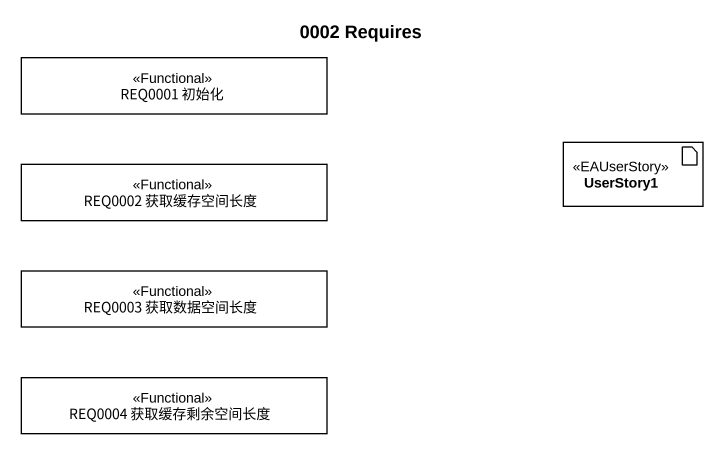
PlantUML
@startuml
title 0002 Requires
allowmixing
hide circle
hide empty members
class "REQ0001 初始化" as REQ0001_初始化 <<Functional>>
artifact UserStory1 <<EAUserStory>>
class "REQ0002 获取缓存空间长度" as REQ0002_获取缓存空间长度 <<Functional>>
class "REQ0003 获取数据空间长度" as REQ0003_获取数据空间长度 <<Functional>>
class "REQ0004 获取缓存剩余空间长度" as REQ0004_获取缓存剩余空间长度 <<Functional>>
@enduml
